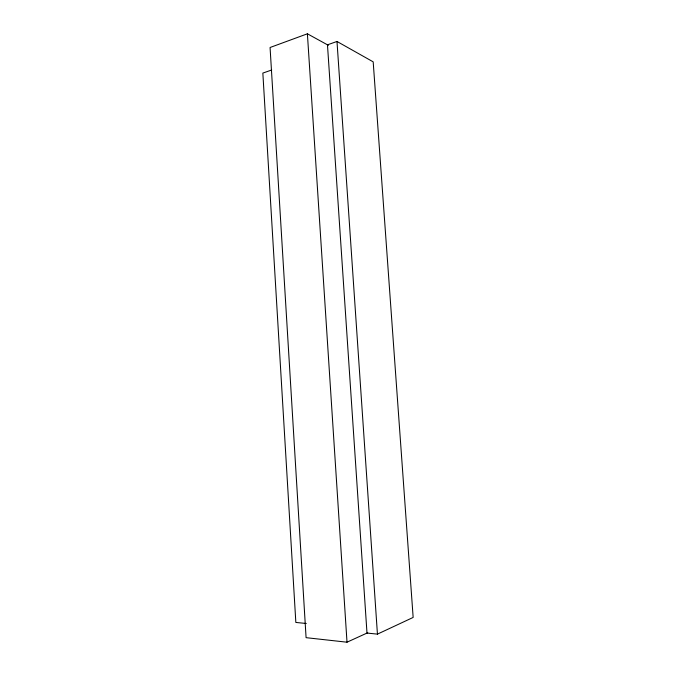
<?xml version="1.0" encoding="UTF-8"?>
<svg xmlns="http://www.w3.org/2000/svg" width="676" height="676" viewBox="0 0 676 676"><rect width="100%" height="100%" fill="white"/><g stroke="black" fill="none" stroke-linecap="round" stroke-linejoin="round"><path stroke-width="1.01" d="M377.436 634.13L413.154 617.433L373.186 61.854L336.994 41.464L327.471 44.827L366.992 633.066L377.436 634.13L336.994 41.464M328.401 45.334L307.394 33.8L270.07 47.497L306.084 637.671L347.008 642.2L367.71 632.744M271.718 69.991L262.846 73.084L295.843 622.444L306.287 623.483M307.394 33.8L347.008 642.2"/></g></svg>
